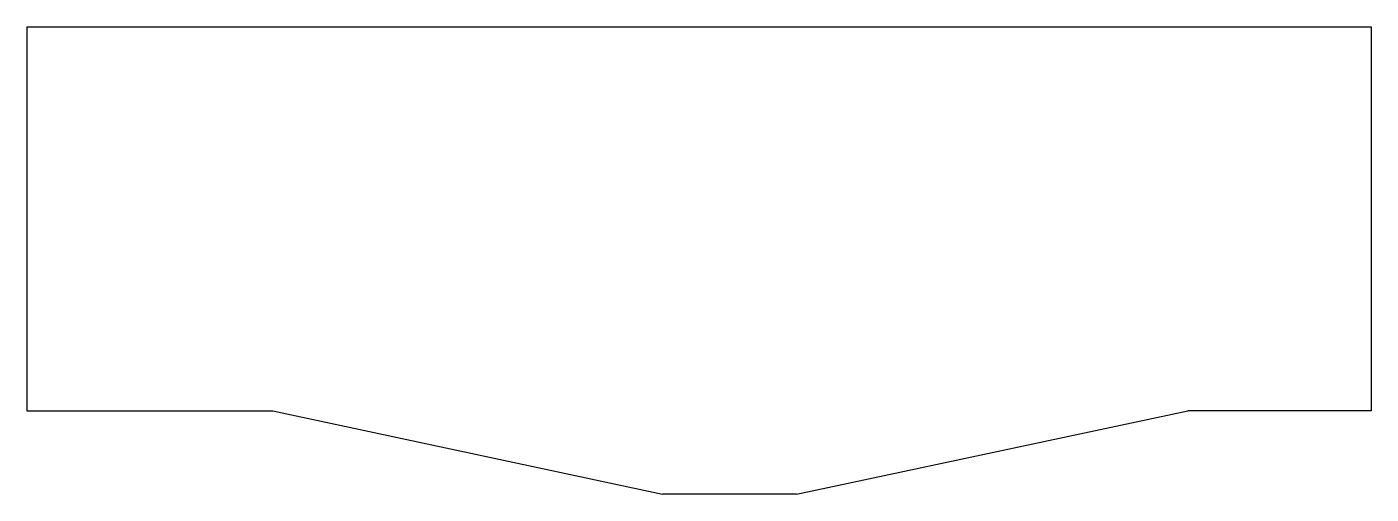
# Model space of a CAD drawing. Extents: x -4 to 263, y -93 to 0.
import ezdxf

# ---------------------------------------------------------------- set-up
doc = ezdxf.new("R2010")
doc.units = 0
doc.layers.add('BLACK', color=7, linetype='CONTINUOUS')

msp = doc.modelspace()

# ---------------------------------------------------------------- linework, layer by layer
at = {"layer": 'BLACK', "linetype": 'CONTINUOUS'}
for p, q in [((-4.3688, -0.4572), (262.89, -0.4572)), ((-4.3688, -0.4572), (-4.3688, -76.6572)), ((262.89, -0.4572), (262.89, -76.6572)), ((-4.3688, -76.6572), (44.5008, -76.6572)), ((44.5008, -76.6572), (122.022, -93.218)), ((148.641, -93.218), (226.466, -76.6572)), ((262.89, -76.6572), (226.466, -76.6572)), ((148.641, -93.218), (122.022, -93.218))]:
    msp.add_line(p, q, dxfattribs=at)

doc.saveas('drawing.dxf')
